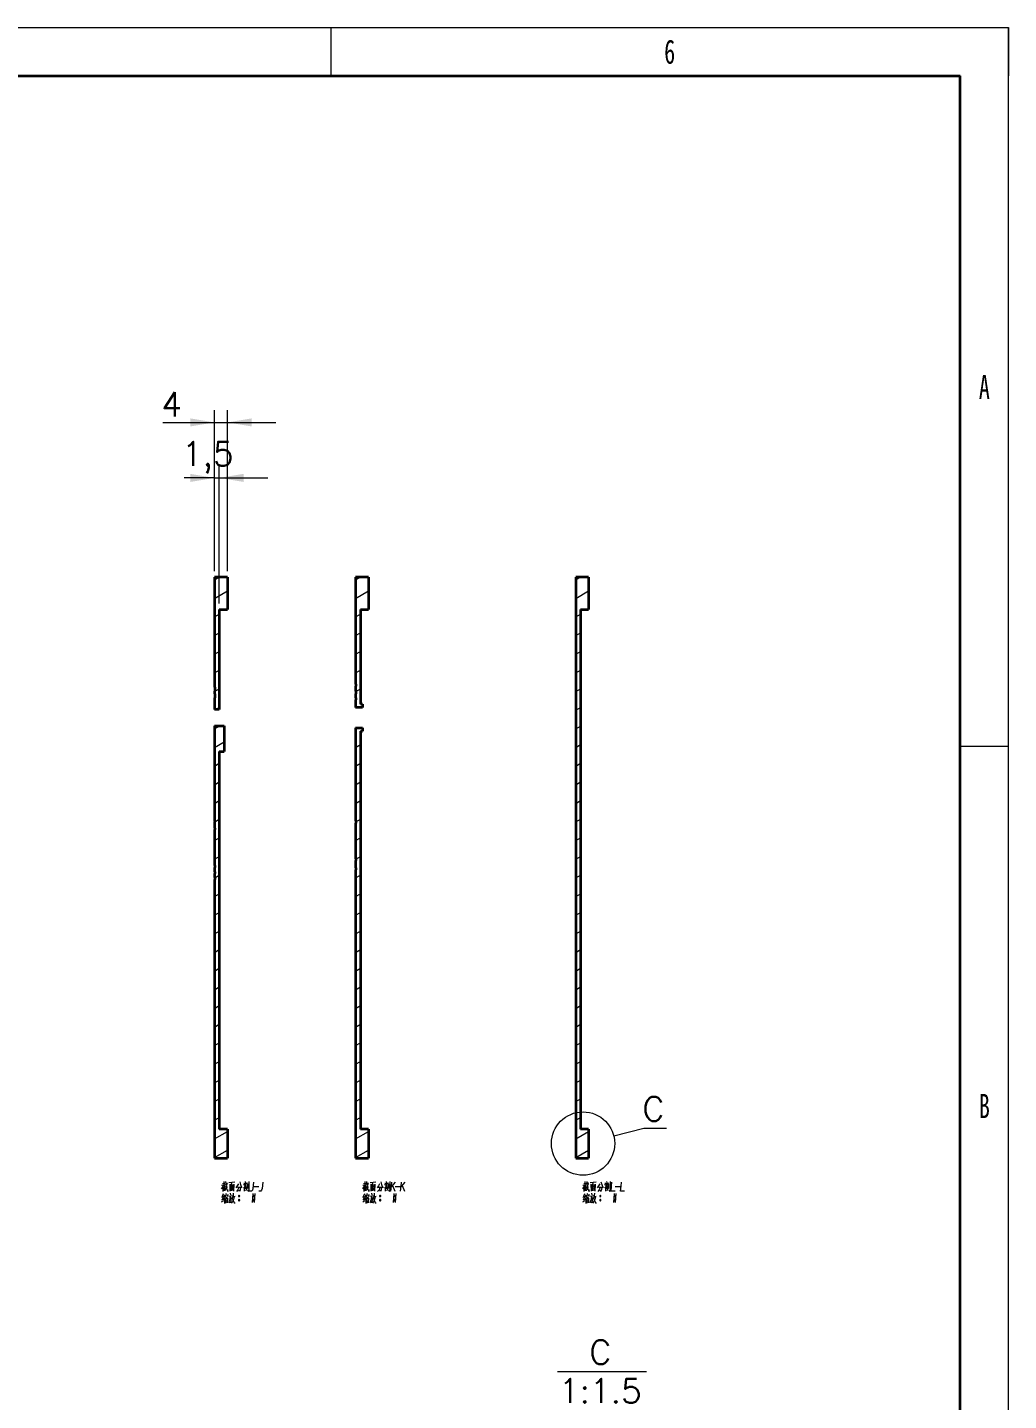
# Model space of a CAD drawing. Header units: millimetres. Extents: x -631 to 3210, y -446 to 2288.
# Drawn here: x 326 to 630, y 20.1 to 445.5 of the extents above; entities that cross this region are included whole.
import ezdxf
from ezdxf.enums import TextEntityAlignment as Align

# ---------------------------------------------------------------- set-up
doc = ezdxf.new("R2010")
doc.units = ezdxf.units.MM
doc.layers.get('0').update_dxf_attribs({"lineweight": 18})
for name, color, linetype, lineweight in [('尺寸线层', 3, 'Continuous', 18), ('粗实线层', 7, 'Continuous', 35), ('细实线层', 7, 'Continuous', 18)]:
    doc.layers.add(name, color=color, linetype=linetype, lineweight=lineweight)
doc.styles.get("Standard").update_dxf_attribs({"font": 'txt.shx', "bigfont": 'gbcbig.shx'})
doc.styles.add('标准', font='', dxfattribs={"width": 0.667})
doc.styles.get('标准').set_extended_font_data('宋体')
doc.dimstyles.get("Standard").update_dxf_attribs({"dimscale": 3, "dimtxt": 0.18, "dimasz": 0.18, "dimexe": 0.18, "dimexo": 0.0625, "dimgap": 0.09, "dimtad": 0, "dimtih": 1, "dimtoh": 1, "dimdec": 4, "dimzin": 0, "dimdsep": 46, "dimtxsty": 'Standard', "dimcen": 0.09, "dimdle": 0.36, "dimadec": 0, "dimazin": 0, "dimtfac": 1, "dimtdec": 4, "dimtofl": 0, "dimtmove": 0, "dimatfit": 3, "dimfxl": 0, "dimtolj": 1, "dimtzin": 0, "dimarcsym": 0})

# ---------------------------------------------------------------- blocks, each defined once
blk = doc.blocks.new('*X2')
at = {"layer": '粗实线层'}
for p in [(-185, 143.5), (205, -143.5)]:
    blk.add_line(p, (205, 143.5), dxfattribs=at)
at = {"layer": '细实线层'}
for p, q in [((-210, 148.5), (210, 148.5)), ((140, 148.5), (140, 143.5)), ((210, -148.5), (210, 148.5)), ((210, 148.5), (210, 143.5)), ((210, 74.25), (205, 74.25))]:
    blk.add_line(p, q, dxfattribs=at)
at = {"layer": '尺寸线层', "style": '标准'}
for tag, height, width, p in [('T1', 2.5, 0.667, (-175, 146)), ('T2', 2.5, 0.667, (-105, 146)), ('T3', 2.5, 0.667, (-35, 146)), ('T4', 2.5, 0.667, (35, 146)), ('T5', 2.5, 0.667, (105, 146)), ('T6', 2.5, 0.667, (175, 146)), ('R1', 2.5, 0.667, (207.5, 111.38)), ('SQE', 3.5, 0.667, (-188.18, 80.99)), ('试制车间', 3.5, 0.28375, (-188.18, 73.99)), ('涂装车间（装配）', 3.5, 0.147264, (-188.18, 66.99)), ('涂装车间（涂装）', 3.5, 0.147264, (-188.18, 59.99)), ('国际内装车间', 3.5, 0.189302, (-188.18, 52.99)), ('地铁复合车间', 3.5, 0.186278, (-188.18, 46.02)), ('屏蔽门车间', 3.5, 0.225254, (-188.18, 39.14)), ('R2', 2.5, 0.667, (207.5, 37.12)), ('电器车间', 3.5, 0.292284, (-188.18, 32.21)), ('玻璃钢车间', 3.5, 0.225603, (-188.18, 25.29)), ('城轨内装车间', 3.5, 0.186278, (-188.18, 18.29)), ('不锈钢箱体车间', 3.5, 0.15932, (-188.18, 11.29)), ('门系统总装车间', 3.5, 0.161527, (-188.18, 4.29)), ('座椅厨房车间', 3.5, 0.186516, (-188.18, -2.71)), ('碳钢车间', 3.5, 0.28375, (-188.18, -9.71)), ('铝不锈钢车间', 3.5, 0.186397, (-188.18, -16.71)), ('风挡车间', 3.5, 0.284026, (-188.18, -23.71)), ('风道车间', 3.5, 0.284026, (-188.18, -30.71)), ('动车内装车间', 3.5, 0.186397, (-188.18, -37.71)), ('R3', 2.5, 0.667, (207.5, -37.12)), ('采购部', 3.5, 0.378308, (-188.18, -44.71)), ('检修服务部', 3.5, 0.223014, (-188.18, -51.71)), ('品管部', 3.5, 0.389426, (-188.18, -58.71)), ('生产保障部', 3.5, 0.223356, (-188.18, -65.71)), ('工业化部', 3.5, 0.281557, (-188.18, -72.71)), ('研发部', 3.5, 0.3788, (-188.18, -79.71)), ('旧底图总号', 3, 0.667, (-197.5, -100.5)), ('R4', 2.5, 0.667, (207.5, -111.38)), ('底图总号', 3, 0.667, (-197.5, -113.5)), ('签字', 3, 0.667, (-197.5, -126.5)), ('日期', 3, 0.667, (-197.5, -139.5)), ('B1', 2.5, 0.667, (-175, -146)), ('B2', 2.5, 0.667, (-105, -146)), ('B3', 2.5, 0.667, (-35, -146)), ('B4', 2.5, 0.667, (35, -146)), ('B5', 2.5, 0.667, (105, -146)), ('B6', 2.5, 0.667, (175, -146))]:
    blk.add_attdef(tag, text='', height=height, dxfattribs=dict(at, width=width)).set_placement(p, align=Align.MIDDLE_CENTER)
at = {"layer": '尺寸线层', "style": '标准', "width": 0.667}
blk.add_attdef('图号', text='', height=5.33, rotation=180, dxfattribs=at).set_placement((-160, 138.5), align=Align.MIDDLE_CENTER)
blk = doc.blocks.new('*X52')
at = {"layer": '细实线层', "color": 0}
for p, q in [((9.52, 2.39), (18.8, 4.72)), ((18.8, 4.72), (25.87, 4.72))]:
    blk.add_line(p, q, dxfattribs=at)
blk.add_circle((0, 0), 9.82, dxfattribs=at)
at = {"layer": '尺寸线层', "color": 0, "insert": (21.8, 6.97), "char_height": 7.5, "width": 9.6429, "attachment_point": 8}
blk.add_mtext('C', dxfattribs=at)
blk = doc.blocks.new('*X53')
at = {"layer": '细实线层', "color": 0}
blk.add_line((-13.75, 0), (13.75, 0), dxfattribs=at)
at = {"layer": '尺寸线层', "color": 0, "char_height": 7.5}
for s, insert, width, attachment_point in [('C', (-0.54, 2.25), 9.6429, 8), ('1:1.5', (-0.54, -2.25), 41.25, 2)]:
    blk.add_mtext(s, dxfattribs=dict(at, insert=insert, width=width, attachment_point=attachment_point))
blk = doc.blocks.new('*X63')
at = {"layer": '尺寸线层', "linetype": 'Continuous'}
for points in [[(383.93, 323.15), (376.43, 324.4), (376.43, 321.9)], [(387.93, 323.15), (395.43, 324.4), (395.43, 321.9)]]:
    blk.add_hatch(color=0, dxfattribs=at).paths.add_polyline_path(points, flags=0)
at = {"layer": '尺寸线层', "color": 0, "linetype": 'Continuous'}
for p, q in [((383.93, 277.05), (383.93, 326.9)), ((387.93, 277.05), (387.93, 326.9)), ((367.97, 323.15), (402.93, 323.15))]:
    blk.add_line(p, q, dxfattribs=at)
at = {"layer": '尺寸线层', "color": 0, "insert": (370.65, 328.77), "char_height": 7.5, "width": 15, "attachment_point": 5}
blk.add_mtext('4', dxfattribs=at)
blk = doc.blocks.new('*X64')
at = {"layer": '尺寸线层', "linetype": 'Continuous'}
for points in [[(383.93, 305.96), (376.43, 307.21), (376.43, 304.71)], [(385.43, 305.96), (392.93, 307.21), (392.93, 304.71)]]:
    blk.add_hatch(color=0, dxfattribs=at).paths.add_polyline_path(points, flags=0)
at = {"layer": '尺寸线层', "color": 0, "linetype": 'Continuous'}
for p, q in [((383.93, 277.05), (383.93, 309.71)), ((385.43, 267.05), (385.43, 309.71)), ((383.93, 305.96), (374.52, 305.96)), ((383.93, 305.96), (400.43, 305.96))]:
    blk.add_line(p, q, dxfattribs=at)
at = {"layer": '尺寸线层', "color": 0, "insert": (381.84, 312.29), "char_height": 7.5, "width": 29.2857, "attachment_point": 5}
blk.add_mtext('1,5', dxfattribs=at)

msp = doc.modelspace()

# ---------------------------------------------------------------- linework, layer by layer
at = {"color": 7, "lineweight": 35, "ltscale": 0.1}
for p, q in [((387.929, 275.176), (383.929, 275.176)), ((431.649, 275.176), (427.649, 275.176)), ((499.872, 275.176), (495.872, 275.176)), ((383.929, 95.176), (387.929, 95.176)), ((427.649, 95.176), (431.649, 95.176)), ((495.872, 95.176), (499.872, 95.176))]:
    msp.add_line(p, q, dxfattribs=at)
at = {"color": 7, "lineweight": 35}
for p, q in [((383.929, 275.176), (383.929, 241.13)), ((427.649, 275.176), (427.649, 242.05)), ((495.872, 275.176), (495.872, 95.176)), ((385.429, 265.176), (385.429, 234.176)), ((429.149, 265.176), (429.149, 235.826)), ((497.372, 265.176), (497.372, 104.176)), ((383.929, 229.176), (383.929, 199.606)), ((427.649, 228.526), (427.649, 199.711)), ((429.149, 227.526), (429.149, 104.176)), ((385.429, 221.176), (385.429, 104.176)), ((427.649, 184.548), (427.649, 95.176)), ((383.929, 181.58), (383.929, 95.176))]:
    msp.add_line(p, q, dxfattribs=at)
at = {"color": 7, "lineweight": 13, "ltscale": 0.037635}
for p, q in [((383.929, 274.423), (385.232, 275.176)), ((427.649, 274.423), (428.953, 275.176)), ((495.872, 274.423), (497.176, 275.176))]:
    msp.add_line(p, q, dxfattribs=at)
at = {"color": 7, "lineweight": 35, "ltscale": 0.25}
for p, q in [((387.929, 275.176), (387.929, 265.176)), ((431.649, 275.176), (431.649, 265.176)), ((499.872, 275.176), (499.872, 265.176))]:
    msp.add_line(p, q, dxfattribs=at)
at = {"color": 7, "lineweight": 13, "ltscale": 0.11547}
for p, q in [((383.929, 268.649), (387.929, 270.959)), ((427.649, 268.649), (431.649, 270.959)), ((495.872, 268.649), (499.872, 270.959)), ((383.929, 101.218), (387.929, 103.527)), ((427.649, 101.218), (431.649, 103.527)), ((495.872, 101.218), (499.872, 103.527)), ((383.929, 95.444), (387.929, 97.754)), ((427.649, 95.444), (431.649, 97.754)), ((495.872, 95.444), (499.872, 97.754))]:
    msp.add_line(p, q, dxfattribs=at)
at = {"color": 7, "lineweight": 13, "ltscale": 0.043301}
for p, q in [((383.929, 262.876), (385.429, 263.742)), ((427.649, 262.876), (429.149, 263.742)), ((495.872, 262.876), (497.372, 263.742)), ((383.929, 257.102), (385.429, 257.968)), ((427.649, 257.102), (429.149, 257.968)), ((495.872, 257.102), (497.372, 257.968)), ((383.929, 251.329), (385.429, 252.195)), ((427.649, 251.329), (429.149, 252.195)), ((495.872, 251.329), (497.372, 252.195)), ((383.929, 245.555), (385.429, 246.421)), ((427.649, 245.555), (429.149, 246.421)), ((495.872, 245.555), (497.372, 246.421)), ((383.929, 239.782), (385.429, 240.648)), ((495.872, 239.782), (497.372, 240.648)), ((495.872, 234.008), (497.372, 234.874)), ((495.872, 228.235), (497.372, 229.101)), ((427.649, 222.461), (429.149, 223.327)), ((495.872, 222.461), (497.372, 223.327)), ((383.929, 216.688), (385.429, 217.554)), ((427.649, 216.688), (429.149, 217.554)), ((495.872, 216.688), (497.372, 217.554)), ((383.929, 210.914), (385.429, 211.78)), ((427.649, 210.914), (429.149, 211.78)), ((495.872, 210.914), (497.372, 211.78)), ((383.929, 205.141), (385.429, 206.007)), ((427.649, 205.141), (429.149, 206.007)), ((495.872, 205.141), (497.372, 206.007)), ((495.872, 199.367), (497.372, 200.233)), ((383.929, 193.594), (385.429, 194.46)), ((427.649, 193.594), (429.149, 194.46)), ((495.872, 193.594), (497.372, 194.46)), ((383.929, 187.82), (385.429, 188.686)), ((495.872, 187.82), (497.372, 188.686)), ((427.649, 182.047), (429.149, 182.913)), ((495.872, 182.047), (497.372, 182.913)), ((383.929, 176.273), (385.429, 177.139)), ((427.649, 176.273), (429.149, 177.139)), ((495.872, 176.273), (497.372, 177.139)), ((383.929, 170.5), (385.429, 171.366)), ((427.649, 170.5), (429.149, 171.366)), ((495.872, 170.5), (497.372, 171.366)), ((383.929, 164.726), (385.429, 165.592)), ((427.649, 164.726), (429.149, 165.592)), ((495.872, 164.726), (497.372, 165.592)), ((383.929, 158.953), (385.429, 159.819)), ((427.649, 158.953), (429.149, 159.819)), ((495.872, 158.953), (497.372, 159.819)), ((383.929, 153.179), (385.429, 154.045)), ((427.649, 153.179), (429.149, 154.045)), ((495.872, 153.179), (497.372, 154.045)), ((383.929, 147.406), (385.429, 148.272)), ((427.649, 147.406), (429.149, 148.272)), ((495.872, 147.406), (497.372, 148.272)), ((383.929, 141.632), (385.429, 142.498)), ((427.649, 141.632), (429.149, 142.498)), ((495.872, 141.632), (497.372, 142.498)), ((383.929, 135.859), (385.429, 136.725)), ((427.649, 135.859), (429.149, 136.725)), ((495.872, 135.859), (497.372, 136.725)), ((383.929, 130.085), (385.429, 130.951)), ((427.649, 130.085), (429.149, 130.951)), ((495.872, 130.085), (497.372, 130.951)), ((383.929, 124.312), (385.429, 125.178)), ((427.649, 124.312), (429.149, 125.178)), ((495.872, 124.312), (497.372, 125.178)), ((383.929, 118.538), (385.429, 119.404)), ((427.649, 118.538), (429.149, 119.404)), ((495.872, 118.538), (497.372, 119.404)), ((383.929, 112.765), (385.429, 113.631)), ((427.649, 112.765), (429.149, 113.631)), ((495.872, 112.765), (497.372, 113.631)), ((383.929, 106.991), (385.429, 107.857)), ((427.649, 106.991), (429.149, 107.857)), ((495.872, 106.991), (497.372, 107.857))]:
    msp.add_line(p, q, dxfattribs=at)
at = {"color": 7, "lineweight": 35, "ltscale": 0.0625}
for p, q in [((385.429, 265.176), (387.929, 265.176)), ((429.149, 265.176), (431.649, 265.176)), ((497.372, 265.176), (499.872, 265.176)), ((387.929, 104.176), (385.429, 104.176)), ((431.649, 104.176), (429.149, 104.176)), ((499.872, 104.176), (497.372, 104.176))]:
    msp.add_line(p, q, dxfattribs=at)
at = {"color": 7, "lineweight": 13, "ltscale": 0.000480749}
for p, q in [((387.912, 265.176), (387.929, 265.185)), ((431.633, 265.176), (431.649, 265.185)), ((499.855, 265.176), (499.872, 265.185))]:
    msp.add_line(p, q, dxfattribs=at)
at = {"color": 7, "lineweight": 35, "ltscale": 0.00249}
for p, q in [((383.929, 241.13), (384.028, 241.13)), ((383.929, 239.902), (384.028, 239.902)), ((383.929, 239.109), (384.028, 239.109)), ((427.749, 242.05), (427.649, 242.05)), ((427.749, 241.479), (427.649, 241.479)), ((427.749, 239.916), (427.649, 239.916)), ((427.749, 239.074), (427.649, 239.074)), ((383.929, 237.872), (384.028, 237.872)), ((427.749, 237.797), (427.649, 237.797)), ((427.749, 237.246), (427.649, 237.246)), ((384.028, 199.606), (383.929, 199.606)), ((384.028, 199.368), (383.929, 199.368)), ((384.028, 197.422), (383.929, 197.422)), ((384.028, 197.045), (383.929, 197.045)), ((427.749, 199.711), (427.649, 199.711)), ((427.749, 199.042), (427.649, 199.042)), ((427.749, 187.989), (427.649, 187.989)), ((427.749, 187.39), (427.649, 187.39)), ((384.028, 185.861), (383.929, 185.861)), ((383.929, 185.288), (384.028, 185.288)), ((384.028, 183.94), (383.929, 183.94)), ((383.929, 183.4), (384.028, 183.4)), ((427.749, 185.187), (427.649, 185.187)), ((427.749, 184.548), (427.649, 184.548)), ((384.028, 182.153), (383.929, 182.153)), ((383.929, 181.58), (384.028, 181.58))]:
    msp.add_line(p, q, dxfattribs=at)
at = {"color": 7, "lineweight": 35, "ltscale": 0.01983}
msp.add_line((383.929, 239.902), (383.929, 239.109), dxfattribs=at)
at = {"color": 7, "lineweight": 35, "ltscale": 0.030692}
msp.add_line((384.028, 241.13), (384.028, 239.902), dxfattribs=at)
at = {"color": 7, "lineweight": 35, "ltscale": 0.030938}
msp.add_line((384.028, 239.109), (384.028, 237.872), dxfattribs=at)
at = {"color": 7, "lineweight": 35, "ltscale": 0.039087}
msp.add_line((427.649, 241.479), (427.649, 239.916), dxfattribs=at)
at = {"color": 7, "lineweight": 35, "ltscale": 0.031876}
msp.add_line((427.649, 239.073), (427.649, 237.798), dxfattribs=at)
at = {"color": 7, "lineweight": 35, "ltscale": 0.014266}
msp.add_line((427.749, 242.05), (427.749, 241.479), dxfattribs=at)
at = {"color": 7, "lineweight": 13, "ltscale": 0.040423}
for p, q in [((427.749, 239.84), (429.149, 240.648)), ((384.028, 199.425), (385.429, 200.233)), ((427.749, 199.425), (429.149, 200.233)), ((427.749, 187.878), (429.149, 188.686)), ((384.028, 182.105), (385.429, 182.913))]:
    msp.add_line(p, q, dxfattribs=at)
at = {"color": 7, "lineweight": 35, "ltscale": 0.021069}
msp.add_line((427.749, 239.916), (427.749, 239.073), dxfattribs=at)
at = {"color": 7, "lineweight": 35, "ltscale": 0.092398}
msp.add_line((383.929, 237.872), (383.929, 234.176), dxfattribs=at)
at = {"color": 7, "lineweight": 35, "ltscale": 0.0375}
for p, q in [((385.429, 234.176), (383.929, 234.176)), ((385.429, 221.176), (386.929, 221.176))]:
    msp.add_line(p, q, dxfattribs=at)
at = {"color": 7, "lineweight": 13, "ltscale": 0.034932}
msp.add_line((384.219, 234.176), (385.429, 234.874), dxfattribs=at)
at = {"color": 7, "lineweight": 35, "ltscale": 0.060503}
msp.add_line((427.649, 237.246), (427.649, 234.826), dxfattribs=at)
at = {"color": 7, "lineweight": 35, "ltscale": 0.055005}
for p, q in [((429.85, 234.826), (427.649, 234.826)), ((427.649, 228.526), (429.85, 228.526))]:
    msp.add_line(p, q, dxfattribs=at)
at = {"color": 7, "lineweight": 35, "ltscale": 0.013809}
msp.add_line((427.749, 237.798), (427.749, 237.246), dxfattribs=at)
at = {"color": 7, "lineweight": 13, "ltscale": 0.022661}
msp.add_line((429.064, 234.826), (429.85, 235.279), dxfattribs=at)
at = {"color": 7, "lineweight": 35, "ltscale": 0.017505}
for p, q in [((429.85, 235.826), (429.149, 235.826)), ((429.149, 227.526), (429.85, 227.526))]:
    msp.add_line(p, q, dxfattribs=at)
at = {"color": 7, "lineweight": 35, "ltscale": 0.025}
for p, q in [((429.85, 235.826), (429.85, 234.826)), ((429.85, 228.526), (429.85, 227.526))]:
    msp.add_line(p, q, dxfattribs=at)
at = {"color": 7, "lineweight": 35, "ltscale": 0.075}
msp.add_line((383.929, 229.176), (386.929, 229.176), dxfattribs=at)
at = {"color": 7, "lineweight": 13, "ltscale": 0.047026}
msp.add_line((383.929, 228.235), (385.558, 229.176), dxfattribs=at)
at = {"color": 7, "lineweight": 35, "ltscale": 0.2}
msp.add_line((386.929, 229.176), (386.929, 221.176), dxfattribs=at)
at = {"color": 7, "lineweight": 13, "ltscale": 0.014543}
msp.add_line((427.649, 228.235), (428.153, 228.526), dxfattribs=at)
at = {"color": 7, "lineweight": 13, "ltscale": 0.086602}
msp.add_line((383.929, 222.461), (386.929, 224.193), dxfattribs=at)
at = {"color": 7, "lineweight": 35, "ltscale": 0.048655}
msp.add_line((383.929, 199.369), (383.929, 197.422), dxfattribs=at)
at = {"color": 7, "lineweight": 35, "ltscale": 0.279612}
msp.add_line((383.929, 197.045), (383.929, 185.861), dxfattribs=at)
at = {"color": 7, "lineweight": 35, "ltscale": 0.005933}
msp.add_line((384.028, 199.606), (384.028, 199.369), dxfattribs=at)
at = {"color": 7, "lineweight": 35, "ltscale": 0.009419}
msp.add_line((384.028, 197.422), (384.028, 197.045), dxfattribs=at)
at = {"color": 7, "lineweight": 35, "ltscale": 0.276333}
msp.add_line((427.649, 199.042), (427.649, 187.989), dxfattribs=at)
at = {"color": 7, "lineweight": 35, "ltscale": 0.016702}
msp.add_line((427.749, 199.711), (427.749, 199.042), dxfattribs=at)
at = {"color": 7, "lineweight": 35, "ltscale": 0.05507}
msp.add_line((427.649, 187.39), (427.649, 185.187), dxfattribs=at)
at = {"color": 7, "lineweight": 35, "ltscale": 0.014996}
msp.add_line((427.749, 187.99), (427.749, 187.39), dxfattribs=at)
at = {"color": 7, "lineweight": 35, "ltscale": 0.033707}
msp.add_line((383.929, 185.288), (383.929, 183.94), dxfattribs=at)
at = {"color": 7, "lineweight": 35, "ltscale": 0.03118}
msp.add_line((383.929, 183.4), (383.929, 182.153), dxfattribs=at)
at = {"color": 7, "lineweight": 35, "ltscale": 0.014326}
for p, q in [((384.028, 185.861), (384.028, 185.288)), ((384.028, 182.153), (384.028, 181.58))]:
    msp.add_line(p, q, dxfattribs=at)
at = {"color": 7, "lineweight": 35, "ltscale": 0.013483}
msp.add_line((384.028, 183.94), (384.028, 183.4), dxfattribs=at)
at = {"color": 7, "lineweight": 35, "ltscale": 0.01597}
msp.add_line((427.749, 185.187), (427.749, 184.548), dxfattribs=at)
at = {"color": 7, "lineweight": 35, "ltscale": 0.225}
for p, q in [((387.929, 104.176), (387.929, 95.176)), ((431.649, 104.176), (431.649, 95.176)), ((499.872, 104.176), (499.872, 95.176))]:
    msp.add_line(p, q, dxfattribs=at)
at = {"color": 7, "lineweight": 13}
for points in [[(386.139, 86.846), (387.959, 87.091)], [(386.139, 85.761), (386.488, 86.286)], [(386.419, 87.406), (387.189, 87.511)], [(386.488, 86.286), (386.664, 86.811)], [(386.488, 86.286), (386.488, 84.886)], [(387.294, 86.006), (386.523, 85.901)], [(387.294, 85.621), (386.523, 85.516)], [(387.329, 85.201), (386.523, 85.096)], [(386.594, 86.321), (387.329, 86.426)], [(386.909, 86.951), (386.909, 88.001)], [(386.909, 86.776), (386.909, 85.166)], [(387.294, 85.446), (387.924, 86.426)], [(387.363, 87.966), (387.504, 86.391), (387.608, 85.761), (388.064, 84.851)], [(387.679, 87.651), (387.818, 87.231)], [(387.994, 85.551), (388.064, 84.851)], [(390.233, 87.791), (388.414, 87.616)], [(388.659, 87.126), (388.693, 84.991)], [(389.988, 86.986), (388.659, 86.846)], [(388.693, 85.236), (389.919, 85.376)], [(389.079, 86.881), (389.079, 85.306)], [(389.429, 86.496), (389.079, 86.426)], [(389.079, 85.936), (389.429, 86.006)], [(389.184, 86.916), (389.323, 87.686)], [(389.568, 86.916), (389.534, 85.341)], [(389.919, 85.026), (390.023, 87.161)], [(391.389, 87.301), (391.004, 86.636), (390.584, 86.041)], [(391.214, 85.411), (390.759, 84.851)], [(391.073, 86.251), (391.983, 86.286)], [(391.459, 86.251), (391.214, 85.411)], [(391.844, 85.411), (391.704, 84.886), (391.459, 85.271)], [(391.738, 87.896), (392.019, 87.056)], [(392.019, 86.391), (391.879, 85.411)], [(391.983, 87.056), (392.299, 86.251), (392.544, 86.251)], [(392.894, 86.181), (394.014, 86.356)], [(393.104, 87.581), (392.999, 86.846)], [(393.068, 87.406), (393.943, 87.511)], [(393.104, 86.916), (393.839, 87.056)], [(393.104, 86.566), (393.839, 86.706)], [(393.139, 85.971), (393.139, 85.026)], [(393.139, 85.831), (393.839, 85.936)], [(393.874, 85.341), (393.139, 85.201)], [(393.454, 88.001), (393.559, 87.581)], [(393.488, 87.406), (393.488, 85.936)], [(393.874, 86.006), (393.804, 85.341)], [(394.014, 87.616), (393.874, 87.196)], [(394.224, 85.796), (394.224, 87.266)], [(394.573, 84.886), (394.259, 85.341)], [(394.573, 88.001), (394.573, 86.461), (394.573, 84.886)], [(396.044, 87.826), (395.869, 85.831), (395.693, 85.341), (395.448, 85.026), (394.889, 85.026)], [(396.044, 86.426), (397.724, 86.426)], [(398.879, 87.826), (398.704, 85.831), (398.528, 85.341), (398.284, 85.026), (397.724, 85.026)], [(429.859, 86.846), (431.68, 87.091)], [(429.859, 85.761), (430.209, 86.286)], [(430.14, 87.406), (430.909, 87.511)], [(430.209, 86.286), (430.385, 86.811)], [(430.209, 86.286), (430.209, 84.886)], [(431.015, 86.006), (430.244, 85.901)], [(431.015, 85.621), (430.244, 85.516)], [(431.05, 85.201), (430.244, 85.096)], [(430.314, 86.321), (431.05, 86.426)], [(430.63, 86.951), (430.63, 88.001)], [(430.63, 86.776), (430.63, 85.166)], [(431.015, 85.446), (431.645, 86.426)], [(431.084, 87.966), (431.225, 86.391), (431.329, 85.761), (431.784, 84.851)], [(431.399, 87.651), (431.539, 87.231)], [(431.715, 85.551), (431.784, 84.851)], [(433.954, 87.791), (432.135, 87.616)], [(432.38, 87.126), (432.414, 84.991)], [(433.709, 86.986), (432.38, 86.846)], [(432.414, 85.236), (433.64, 85.376)], [(432.8, 86.881), (432.8, 85.306)], [(433.149, 86.496), (432.8, 86.426)], [(432.8, 85.936), (433.149, 86.006)], [(432.904, 86.916), (433.044, 87.686)], [(433.289, 86.916), (433.255, 85.341)], [(433.64, 85.026), (433.744, 87.161)], [(435.109, 87.301), (434.725, 86.636), (434.305, 86.041)], [(434.935, 85.411), (434.48, 84.851)], [(434.794, 86.251), (435.704, 86.286)], [(435.18, 86.251), (434.935, 85.411)], [(435.564, 85.411), (435.425, 84.886), (435.18, 85.271)], [(435.459, 87.896), (435.739, 87.056)], [(435.739, 86.391), (435.6, 85.411)], [(435.704, 87.056), (436.02, 86.251), (436.265, 86.251)], [(436.614, 86.181), (437.734, 86.356)], [(436.824, 87.581), (436.72, 86.846)], [(436.789, 87.406), (437.664, 87.511)], [(436.824, 86.916), (437.56, 87.056)], [(436.824, 86.566), (437.56, 86.706)], [(436.859, 85.971), (436.859, 85.026)], [(436.859, 85.831), (437.56, 85.936)], [(437.595, 85.341), (436.859, 85.201)], [(437.175, 88.001), (437.279, 87.581)], [(437.209, 87.406), (437.209, 85.936)], [(437.595, 86.006), (437.524, 85.341)], [(437.734, 87.616), (437.595, 87.196)], [(437.944, 85.796), (437.944, 87.266)], [(438.294, 84.886), (437.98, 85.341)], [(438.294, 88.001), (438.294, 86.461), (438.294, 84.886)], [(438.609, 85.026), (438.749, 86.601), (438.855, 87.826)], [(439.939, 87.791), (438.715, 86.356)], [(439.064, 86.776), (439.834, 85.026)], [(439.939, 86.426), (441.619, 86.426)], [(441.619, 85.026), (441.76, 86.601), (441.864, 87.826)], [(442.949, 87.791), (441.725, 86.356)], [(442.074, 86.776), (442.845, 85.026)], [(498.082, 86.846), (499.902, 87.091)], [(498.082, 85.761), (498.432, 86.286)], [(498.362, 87.406), (499.132, 87.511)], [(498.432, 86.286), (498.607, 86.811)], [(498.432, 86.286), (498.432, 84.886)], [(499.237, 86.006), (498.467, 85.901)], [(499.237, 85.621), (498.467, 85.516)], [(499.272, 85.201), (498.467, 85.096)], [(498.537, 86.321), (499.272, 86.426)], [(498.853, 86.951), (498.853, 88.001)], [(498.853, 86.776), (498.853, 85.166)], [(499.237, 85.446), (499.867, 86.426)], [(499.307, 87.966), (499.447, 86.391), (499.552, 85.761), (500.007, 84.851)], [(499.622, 87.651), (499.762, 87.231)], [(499.938, 85.551), (500.007, 84.851)], [(502.177, 87.791), (500.357, 87.616)], [(500.603, 87.126), (500.637, 84.991)], [(501.932, 86.986), (500.603, 86.846)], [(500.637, 85.236), (501.862, 85.376)], [(501.022, 86.881), (501.022, 85.306)], [(501.372, 86.496), (501.022, 86.426)], [(501.022, 85.936), (501.372, 86.006)], [(501.127, 86.916), (501.267, 87.686)], [(501.512, 86.916), (501.478, 85.341)], [(501.862, 85.026), (501.967, 87.161)], [(503.332, 87.301), (502.947, 86.636), (502.527, 86.041)], [(503.157, 85.411), (502.702, 84.851)], [(503.017, 86.251), (503.927, 86.286)], [(503.402, 86.251), (503.157, 85.411)], [(503.787, 85.411), (503.647, 84.886), (503.402, 85.271)], [(503.682, 87.896), (503.962, 87.056)], [(503.962, 86.391), (503.822, 85.411)], [(503.927, 87.056), (504.242, 86.251), (504.487, 86.251)], [(504.837, 86.181), (505.957, 86.356)], [(505.047, 87.581), (504.942, 86.846)], [(505.012, 87.406), (505.887, 87.511)], [(505.047, 86.916), (505.782, 87.056)], [(505.047, 86.566), (505.782, 86.706)], [(505.082, 85.971), (505.082, 85.026)], [(505.082, 85.831), (505.782, 85.936)], [(505.817, 85.341), (505.082, 85.201)], [(505.397, 88.001), (505.502, 87.581)], [(505.432, 87.406), (505.432, 85.936)], [(505.817, 86.006), (505.747, 85.341)], [(505.957, 87.616), (505.817, 87.196)], [(506.167, 85.796), (506.167, 87.266)], [(506.517, 84.886), (506.202, 85.341)], [(506.517, 88.001), (506.517, 86.461), (506.517, 84.886)], [(508.092, 85.026), (506.832, 85.026), (506.972, 86.601), (507.077, 87.826)], [(508.092, 86.426), (509.772, 86.426)], [(511.032, 85.026), (509.772, 85.026), (509.912, 86.601), (510.017, 87.826)], [(386.139, 81.701), (386.839, 82.086)], [(386.594, 83.136), (386.174, 82.996)], [(386.664, 84.151), (386.209, 83.066)], [(386.244, 82.366), (386.769, 82.541)], [(386.733, 83.381), (386.278, 82.366)], [(387.049, 82.856), (386.733, 82.366)], [(386.979, 83.836), (386.874, 83.276)], [(386.979, 83.696), (388.028, 83.836)], [(387.224, 83.416), (387.049, 82.856)], [(387.084, 82.926), (387.084, 81.211)], [(387.294, 83.136), (387.994, 83.241)], [(387.363, 84.326), (387.539, 83.941)], [(387.363, 82.716), (387.398, 81.316)], [(387.363, 82.611), (387.889, 82.681)], [(387.398, 82.051), (387.784, 82.121)], [(387.854, 81.561), (387.434, 81.491)], [(387.608, 83.171), (387.539, 82.611)], [(387.924, 82.786), (387.854, 81.386)], [(388.064, 83.941), (387.924, 83.486)], [(388.834, 83.556), (388.729, 82.646), (388.624, 82.226), (388.309, 81.351)], [(388.344, 83.486), (389.394, 83.626)], [(389.148, 83.066), (389.044, 82.226), (388.903, 81.386), (388.693, 81.666)], [(388.764, 82.891), (389.148, 82.961)], [(388.834, 84.396), (388.939, 83.836)], [(389.534, 81.806), (389.148, 81.281)], [(389.534, 83.066), (389.358, 82.506)], [(389.464, 82.821), (390.023, 81.386)], [(389.674, 83.696), (389.534, 83.066)], [(389.814, 82.436), (389.534, 81.806)], [(389.604, 83.311), (390.304, 83.451)], [(389.744, 84.431), (389.674, 83.696)], [(390.023, 83.381), (389.814, 82.436)], [(390.023, 81.386), (390.339, 81.386)], [(391.354, 83.521), (391.738, 83.521)], [(391.354, 82.261), (391.738, 82.261)], [(391.389, 83.626), (391.704, 83.626)], [(391.389, 83.381), (391.704, 83.381)], [(391.389, 82.366), (391.704, 82.366)], [(391.389, 82.121), (391.704, 82.121)], [(395.799, 84.256), (395.693, 82.856), (395.589, 81.456)], [(395.799, 83.521), (396.184, 83.521)], [(395.799, 82.261), (396.184, 82.261)], [(395.834, 83.626), (396.148, 83.626)], [(395.834, 83.381), (396.148, 83.381)], [(395.834, 82.366), (396.148, 82.366)], [(395.834, 82.121), (396.148, 82.121)], [(396.394, 84.256), (396.289, 82.856), (396.184, 81.456)], [(429.859, 81.701), (430.56, 82.086)], [(430.314, 83.136), (429.895, 82.996)], [(430.385, 84.151), (429.93, 83.066)], [(429.965, 82.366), (430.489, 82.541)], [(430.454, 83.381), (429.999, 82.366)], [(430.77, 82.856), (430.454, 82.366)], [(430.699, 83.836), (430.595, 83.276)], [(430.699, 83.696), (431.749, 83.836)], [(430.944, 83.416), (430.77, 82.856)], [(430.805, 82.926), (430.805, 81.211)], [(431.015, 83.136), (431.715, 83.241)], [(431.084, 84.326), (431.26, 83.941)], [(431.084, 82.716), (431.119, 81.316)], [(431.084, 82.611), (431.609, 82.681)], [(431.119, 82.051), (431.505, 82.121)], [(431.574, 81.561), (431.154, 81.491)], [(431.329, 83.171), (431.26, 82.611)], [(431.645, 82.786), (431.574, 81.386)], [(431.784, 83.941), (431.645, 83.486)], [(432.555, 83.556), (432.449, 82.646), (432.345, 82.226), (432.029, 81.351)], [(432.064, 83.486), (433.114, 83.626)], [(432.869, 83.066), (432.765, 82.226), (432.624, 81.386), (432.414, 81.666)], [(432.484, 82.891), (432.869, 82.961)], [(432.555, 84.396), (432.659, 83.836)], [(433.255, 81.806), (432.869, 81.281)], [(433.255, 83.066), (433.079, 82.506)], [(433.185, 82.821), (433.744, 81.386)], [(433.395, 83.696), (433.255, 83.066)], [(433.534, 82.436), (433.255, 81.806)], [(433.324, 83.311), (434.024, 83.451)], [(433.465, 84.431), (433.395, 83.696)], [(433.744, 83.381), (433.534, 82.436)], [(433.744, 81.386), (434.06, 81.386)], [(435.074, 83.521), (435.459, 83.521)], [(435.074, 82.261), (435.459, 82.261)], [(435.109, 83.626), (435.425, 83.626)], [(435.109, 83.381), (435.425, 83.381)], [(435.109, 82.366), (435.425, 82.366)], [(435.109, 82.121), (435.425, 82.121)], [(439.52, 84.256), (439.414, 82.856), (439.31, 81.456)], [(439.52, 83.521), (439.904, 83.521)], [(439.52, 82.261), (439.904, 82.261)], [(439.555, 83.626), (439.869, 83.626)], [(439.555, 83.381), (439.869, 83.381)], [(439.555, 82.366), (439.869, 82.366)], [(439.555, 82.121), (439.869, 82.121)], [(440.114, 84.256), (440.01, 82.856), (439.904, 81.456)], [(498.082, 81.701), (498.782, 82.086)], [(498.537, 83.136), (498.117, 82.996)], [(498.607, 84.151), (498.152, 83.066)], [(498.188, 82.366), (498.712, 82.541)], [(498.677, 83.381), (498.222, 82.366)], [(498.992, 82.856), (498.677, 82.366)], [(498.922, 83.836), (498.817, 83.276)], [(498.922, 83.696), (499.972, 83.836)], [(499.167, 83.416), (498.992, 82.856)], [(499.027, 82.926), (499.027, 81.211)], [(499.237, 83.136), (499.938, 83.241)], [(499.307, 84.326), (499.482, 83.941)], [(499.307, 82.716), (499.342, 81.316)], [(499.307, 82.611), (499.832, 82.681)], [(499.342, 82.051), (499.728, 82.121)], [(499.797, 81.561), (499.377, 81.491)], [(499.552, 83.171), (499.482, 82.611)], [(499.867, 82.786), (499.797, 81.386)], [(500.007, 83.941), (499.867, 83.486)], [(500.777, 83.556), (500.672, 82.646), (500.567, 82.226), (500.252, 81.351)], [(500.287, 83.486), (501.337, 83.626)], [(501.092, 83.066), (500.987, 82.226), (500.847, 81.386), (500.637, 81.666)], [(500.707, 82.891), (501.092, 82.961)], [(500.777, 84.396), (500.882, 83.836)], [(501.478, 81.806), (501.092, 81.281)], [(501.478, 83.066), (501.302, 82.506)], [(501.407, 82.821), (501.967, 81.386)], [(501.617, 83.696), (501.478, 83.066)], [(501.757, 82.436), (501.478, 81.806)], [(501.547, 83.311), (502.247, 83.451)], [(501.688, 84.431), (501.617, 83.696)], [(501.967, 83.381), (501.757, 82.436)], [(501.967, 81.386), (502.282, 81.386)], [(503.297, 83.521), (503.682, 83.521)], [(503.297, 82.261), (503.682, 82.261)], [(503.332, 83.626), (503.647, 83.626)], [(503.332, 83.381), (503.647, 83.381)], [(503.332, 82.366), (503.647, 82.366)], [(503.332, 82.121), (503.647, 82.121)], [(507.742, 84.256), (507.637, 82.856), (507.532, 81.456)], [(507.742, 83.521), (508.127, 83.521)], [(507.742, 82.261), (508.127, 82.261)], [(507.777, 83.626), (508.092, 83.626)], [(507.777, 83.381), (508.092, 83.381)], [(507.777, 82.366), (508.092, 82.366)], [(507.777, 82.121), (508.092, 82.121)], [(508.337, 84.256), (508.232, 82.856), (508.127, 81.456)]]:
    msp.add_lwpolyline(points, dxfattribs=at)
for points in [[(391.459, 83.311), (391.634, 83.311), (391.738, 83.416), (391.738, 83.591), (391.634, 83.696), (391.459, 83.696), (391.354, 83.591), (391.354, 83.416)], [(391.459, 82.051), (391.634, 82.051), (391.738, 82.156), (391.738, 82.331), (391.634, 82.436), (391.459, 82.436), (391.354, 82.331), (391.354, 82.156)], [(395.903, 83.311), (396.079, 83.311), (396.184, 83.416), (396.184, 83.591), (396.079, 83.696), (395.903, 83.696), (395.799, 83.591), (395.799, 83.416)], [(395.903, 82.051), (396.079, 82.051), (396.184, 82.156), (396.184, 82.331), (396.079, 82.436), (395.903, 82.436), (395.799, 82.331), (395.799, 82.156)], [(435.18, 83.311), (435.355, 83.311), (435.459, 83.416), (435.459, 83.591), (435.355, 83.696), (435.18, 83.696), (435.074, 83.591), (435.074, 83.416)], [(435.18, 82.051), (435.355, 82.051), (435.459, 82.156), (435.459, 82.331), (435.355, 82.436), (435.18, 82.436), (435.074, 82.331), (435.074, 82.156)], [(439.624, 83.311), (439.8, 83.311), (439.904, 83.416), (439.904, 83.591), (439.8, 83.696), (439.624, 83.696), (439.52, 83.591), (439.52, 83.416)], [(439.624, 82.051), (439.8, 82.051), (439.904, 82.156), (439.904, 82.331), (439.8, 82.436), (439.624, 82.436), (439.52, 82.331), (439.52, 82.156)], [(503.402, 83.311), (503.577, 83.311), (503.682, 83.416), (503.682, 83.591), (503.577, 83.696), (503.402, 83.696), (503.297, 83.591), (503.297, 83.416)], [(503.402, 82.051), (503.577, 82.051), (503.682, 82.156), (503.682, 82.331), (503.577, 82.436), (503.402, 82.436), (503.297, 82.331), (503.297, 82.156)], [(507.847, 83.311), (508.022, 83.311), (508.127, 83.416), (508.127, 83.591), (508.022, 83.696), (507.847, 83.696), (507.742, 83.591), (507.742, 83.416)], [(507.847, 82.051), (508.022, 82.051), (508.127, 82.156), (508.127, 82.331), (508.022, 82.436), (507.847, 82.436), (507.742, 82.331), (507.742, 82.156)]]:
    msp.add_lwpolyline(points, close=True, dxfattribs=at)

# ---------------------------------------------------------------- block references
ref = msp.add_blockref('*X2', (0, 0), dxfattribs=dict(xscale=3, yscale=3, zscale=3))
ref.add_attrib('T6', '6', dxfattribs={"layer": '尺寸线层', "height": 7.5, "style": '标准', "width": 0.667}).set_placement((525, 438), align=Align.MIDDLE_CENTER)
ref.add_attrib('R1', 'A', dxfattribs={"layer": '尺寸线层', "height": 7.5, "style": '标准', "width": 0.667}).set_placement((622.5, 334.125), align=Align.MIDDLE_CENTER)
ref.add_attrib('R2', 'B', dxfattribs={"layer": '尺寸线层', "height": 7.5, "style": '标准', "width": 0.667}).set_placement((622.5, 111.375), align=Align.MIDDLE_CENTER)
for name, p in [('*X52', (498.148, 99.755)), ('*X53', (504.029, 29.131))]:
    msp.add_blockref(name, p)

# ---------------------------------------------------------------- dimensions: what is measured, and where the dimension line sits
at = {"layer": '尺寸线层'}
for base, p2, override, picture, middle in [((387.929, 323.149), (387.929, 275.176), {"dimtxt": 2.5, "dimasz": 2.5, "dimexe": 1.25, "dimexo": 0.625, "dimgap": 0.625, "dimtad": 1, "dimtih": 0, "dimtoh": 0, "dimdec": 2, "dimzin": 8, "dimdsep": 44, "dimsah": 1, "dimdle": 5, "dimtdec": 2, "dimtofl": 1, "dimatfit": 0, "dimtfill": 1, "dimtzin": 8}, '*X63', (370.65, 323.149)), ((385.429, 305.955), (385.429, 265.176), {"dimtxt": 2.5, "dimasz": 2.5, "dimexe": 1.25, "dimexo": 0.625, "dimgap": 0.625, "dimtad": 1, "dimdec": 2, "dimzin": 8, "dimdsep": 44, "dimsah": 1, "dimdle": 5, "dimtdec": 2, "dimtofl": 1, "dimatfit": 0, "dimtfill": 1, "dimtzin": 8}, '*X64', (381.84, 305.955))]:
    dim = msp.add_linear_dim(base=base, p1=(383.929, 275.176), p2=p2, dimstyle='Standard', override=override, dxfattribs=at)
    dim.commit()
    dim.dimension.update_dxf_attribs({"geometry": picture, "text_midpoint": middle, "dimtype": 160})

doc.saveas('drawing.dxf')
